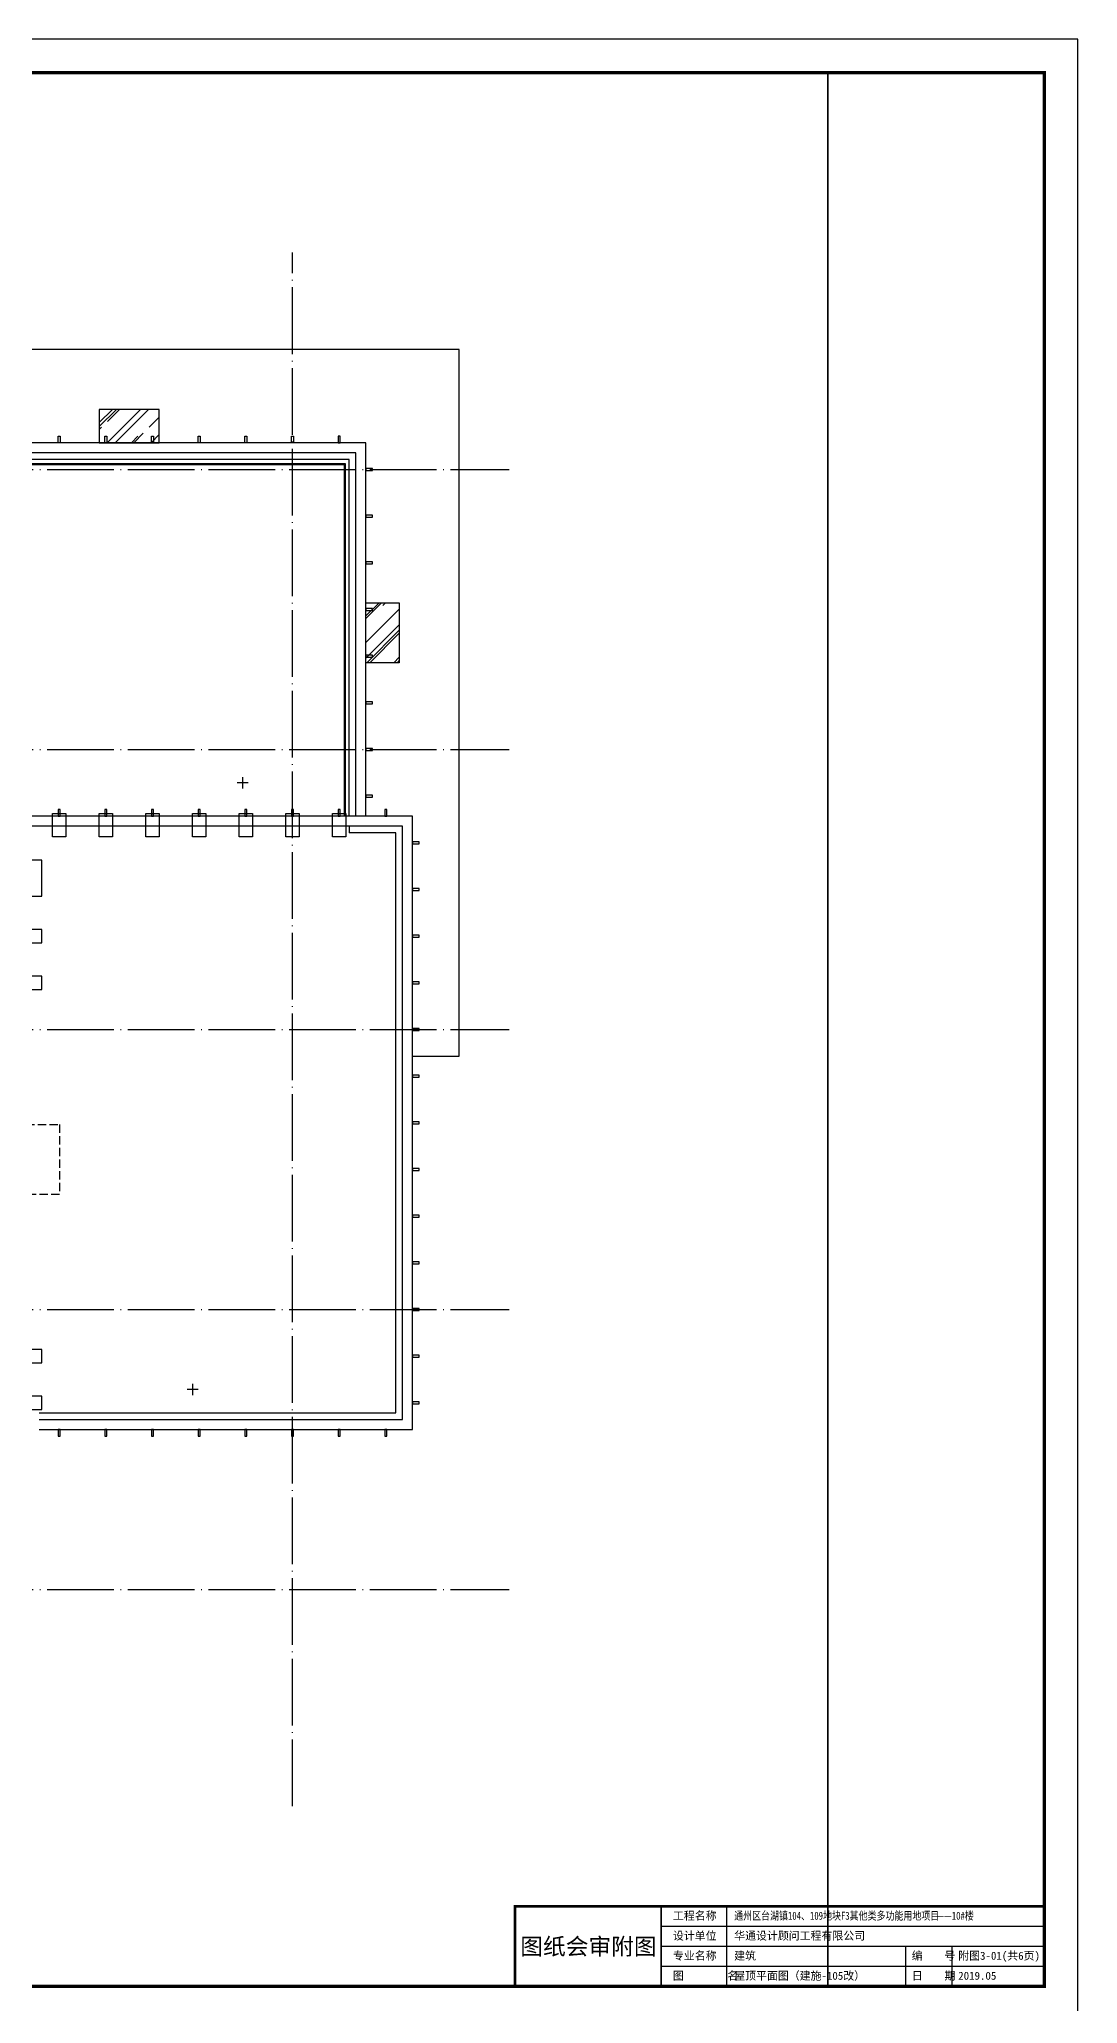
# Model space of a CAD drawing. Extents: x -292644 to 261407, y -12902 to 435090.
# Drawn here: x 34400 to 65550, y 284576 to 343500 of the extents above; entities that cross this region are included whole.
import ezdxf
from ezdxf.enums import TextEntityAlignment as Align
from ezdxf.xclip import XClip

# ---------------------------------------------------------------- set-up
doc = ezdxf.new("R2010")
doc.units = 0
doc.header["$LTSCALE"] = 1000
doc.header["$MEASUREMENT"] = 0
for name, pattern in [('104-10 轴网$0$DOTE', [2.42, 2, -0.2, 0.02, -0.2]), ('X-104 8#10#平面_t3$0$109-34 轴网$0$L1$0$$AUDIT_BAD_LTYPE1', [0]), ('X-104 8#10#平面_t3$0$DASH', [0.35, 0.25, -0.1])]:
    doc.linetypes.add(name, pattern=pattern)
doc.layers.get('0').update_dxf_attribs({"linetype": 'CONTINUOUS'})
doc.layers.get('Defpoints').update_dxf_attribs({"linetype": 'CONTINUOUS'})
doc.layers.add('10#楼幕墙$0$04-不打印_辅助线', color=165, linetype='CONTINUOUS', plot=False)
doc.layers.add('X-104 8#10#平面_t3$0$04-不打印_辅助线', color=165, linetype='CONTINUOUS', plot=False)
for name, color, linetype in [('10#楼幕墙$0$A-C_玻璃幕墙', 140, 'CONTINUOUS'), ('10#楼幕墙$0$A-O_屋面', 201, 'CONTINUOUS'), ('104-10 轴网$0$A_AXIS-轴线', 36, '104-10 轴网$0$DOTE'), ('X-104 8#10#平面_t3$0$00-图签', 7, 'CONTINUOUS'), ('X-104 8#10#平面_t3$0$01-标注_尺寸', 124, 'CONTINUOUS'), ('X-104 8#10#平面_t3$0$A-C_玻璃幕墙', 140, 'CONTINUOUS'), ('X-104 8#10#平面_t3$0$A-E_栏杆', 232, 'CONTINUOUS'), ('X-104 8#10#平面_t3$0$A-O_分水线', 127, 'CONTINUOUS'), ('X-104 8#10#平面_t3$0$A-O_屋面', 201, 'CONTINUOUS'), ('X-104 8#10#平面_t3$0$A-O_散水', 134, 'CONTINUOUS'), ('X-104 8#10#平面_t3$0$A-SUR_看线', 231, 'CONTINUOUS'), ('X-104 8#10#平面_t3$0$EH_玻璃', 156, 'CONTINUOUS')]:
    doc.layers.add(name, color=color, linetype=linetype)
doc.layers.get('X-104 8#10#平面_t3$0$01-标注_尺寸').off()
doc.layers.get('X-104 8#10#平面_t3$0$A-O_分水线').off()
doc.styles.add('X-104 8#10#平面_t3$0$华文细黑', font='STXIHEI.TTF', dxfattribs={"height": 10})

# ---------------------------------------------------------------- blocks, each defined once
blk = doc.blocks.new('10#楼幕墙')
at = {"layer": '10#楼幕墙$0$04-不打印_辅助线'}
blk.add_lwpolyline([(-18550, 284100), (65550, 284100), (65550, 343500), (-18550, 343500)], close=True, dxfattribs=at)
at = {"layer": '10#楼幕墙$0$A-C_玻璃幕墙'}
for points in [[(35030, 331400), (34970, 331400), (34970, 331600), (35030, 331600)], [(36430, 331400), (36370, 331400), (36370, 331600), (36430, 331600)], [(37830, 331400), (37770, 331400), (37770, 331600), (37830, 331600)], [(39230, 331400), (39170, 331400), (39170, 331600), (39230, 331600)], [(40630, 331400), (40570, 331400), (40570, 331600), (40630, 331600)], [(42030, 331400), (41970, 331400), (41970, 331600), (42030, 331600)], [(43370, 331400), (43430, 331400), (43430, 331600), (43370, 331600)], [(44200, 330570), (44400, 330570), (44400, 330630), (44200, 330630)], [(44200, 329170), (44400, 329170), (44400, 329230), (44200, 329230)], [(44200, 327770), (44400, 327770), (44400, 327830), (44200, 327830)], [(44200, 326370), (44400, 326370), (44400, 326430), (44200, 326430)], [(44200, 324970), (44400, 324970), (44400, 325030), (44200, 325030)], [(44200, 323570), (44400, 323570), (44400, 323630), (44200, 323630)], [(44200, 322170), (44400, 322170), (44400, 322230), (44200, 322230)], [(44200, 320770), (44400, 320770), (44400, 320830), (44200, 320830)], [(34970, 320200), (35030, 320200), (35030, 320400), (34970, 320400)], [(36370, 320200), (36430, 320200), (36430, 320400), (36370, 320400)], [(37770, 320200), (37830, 320200), (37830, 320400), (37770, 320400)], [(39170, 320200), (39230, 320200), (39230, 320400), (39170, 320400)], [(40570, 320200), (40630, 320200), (40630, 320400), (40570, 320400)], [(41970, 320200), (42030, 320200), (42030, 320400), (41970, 320400)], [(43370, 320200), (43430, 320200), (43430, 320400), (43370, 320400)], [(44770, 320200), (44830, 320200), (44830, 320400), (44770, 320400)], [(45600, 319370), (45800, 319370), (45800, 319430), (45600, 319430)], [(45600, 317970), (45800, 317970), (45800, 318030), (45600, 318030)], [(45600, 316570), (45800, 316570), (45800, 316630), (45600, 316630)], [(45600, 315170), (45800, 315170), (45800, 315230), (45600, 315230)], [(45600, 313770), (45800, 313770), (45800, 313830), (45600, 313830)], [(45600, 312370), (45800, 312370), (45800, 312430), (45600, 312430)], [(45600, 310970), (45800, 310970), (45800, 311030), (45600, 311030)], [(45600, 309570), (45800, 309570), (45800, 309630), (45600, 309630)], [(45600, 308170), (45800, 308170), (45800, 308230), (45600, 308230)], [(45600, 306770), (45800, 306770), (45800, 306830), (45600, 306830)], [(45600, 305370), (45800, 305370), (45800, 305430), (45600, 305430)], [(45600, 303970), (45800, 303970), (45800, 304030), (45600, 304030)], [(45600, 302570), (45800, 302570), (45800, 302630), (45600, 302630)], [(34970, 301600), (35030, 301600), (35030, 301800), (34970, 301800)], [(36370, 301600), (36430, 301600), (36430, 301800), (36370, 301800)], [(37770, 301600), (37830, 301600), (37830, 301800), (37770, 301800)], [(39170, 301600), (39230, 301600), (39230, 301800), (39170, 301800)], [(40570, 301600), (40630, 301600), (40630, 301800), (40570, 301800)], [(41970, 301600), (42030, 301600), (42030, 301800), (41970, 301800)], [(43370, 301600), (43430, 301600), (43430, 301800), (43370, 301800)], [(44770, 301600), (44830, 301600), (44830, 301800), (44770, 301800)]]:
    blk.add_lwpolyline(points, close=True, dxfattribs=at)
at = {"layer": '10#楼幕墙$0$A-O_屋面'}
blk.add_line((43700, 319900), (43700, 319700), dxfattribs=at)
for points in [[(44200, 320200), (44200, 331400), (21600, 331400), (21600, 318800)], [(43900, 320200), (43900, 331100), (21900, 331100), (21900, 318800)], [(43700, 320200), (43700, 330900), (22100, 330900), (22100, 318800)], [(34400, 301800), (45600, 301800), (45600, 320200), (33570, 320200)], [(34400, 302100), (45300, 302100), (45300, 319900), (33570, 319900)], [(34400, 302300), (45100, 302300), (45100, 319700), (43700, 319700)]]:
    blk.add_lwpolyline(points, dxfattribs=at)
blk = doc.blocks.new('104-10 轴网')
at = {"layer": '104-10 轴网$0$A_AXIS-轴线', "linetype": '104-10 轴网$0$DOTE'}
for p, q in [((42000, -6500), (42000, 40100)), ((-6500, 33600), (48500, 33600)), ((-6500, 25200), (48500, 25200)), ((-6500, 16800), (48500, 16800)), ((-6500, 8400), (48500, 8400)), ((-6500, 0), (48500, 0))]:
    blk.add_line(p, q, dxfattribs=at)
at = {"layer": 'Defpoints'}
blk.add_lwpolyline([(-16050, 45500), (58050, 45500), (58050, -11900), (-16050, -11900)], close=True, dxfattribs=at)
blk = doc.blocks.new('X-104 8#10#平面_t3$0$fdghdgfh')
at = {"layer": 'X-104 8#10#平面_t3$0$EH_玻璃'}
h = blk.add_hatch(dxfattribs=at)
h.set_pattern_fill('AR-RROOF', color=256, scale=600, angle=135)
h.set_pattern_definition([(135, (42800, -184500), (-1724.2092, 646.5784), [11430, -1524, 3810, -762]), (135, (41814, -184052.8), (-177.809, -1255.44), [2286, -251.46, 4572, -571.5]), (135, (42072.6, -184688.6), (-3162.8462, 2440.8336), [6096, -1066.8, 3048, -762])])
h.paths.add_polyline_path([(-1000, 900), (-1000, -900), (0, -900), (0, 900)])
at = {"layer": 'X-104 8#10#平面_t3$0$A-C_玻璃幕墙'}
blk.add_lwpolyline([(-1000, 900), (-1000, -900), (0, -900), (0, 900)], close=True, dxfattribs=at)
blk = doc.blocks.new('X-104 8#10#平面_t3$0$jtkjuyriuy')
h = blk.add_hatch()
h.set_pattern_fill('ANSI31', color=8, scale=30, angle=45)
h.set_pattern_definition([(90, (0, 0), (-47.625, 1e-14), [])])
h.paths.add_polyline_path([(-138, 138), (138, 138), (138, -138), (-138, -138)])
for points in [[(-168, 168), (168, 168), (168, -168), (-168, -168)], [(-138, 138), (138, 138), (138, -138), (-138, -138)]]:
    blk.add_lwpolyline(points, close=True)
at = {"layer": 'X-104 8#10#平面_t3$0$04-不打印_辅助线'}
for p, q in [((-168, 0), (168, 0)), ((0, 168), (0, -168))]:
    blk.add_line(p, q, dxfattribs=at)
blk = doc.blocks.new('X-104 8#10#平面_t3$0$mqjc')
blk.add_lwpolyline([(0, 200), (700, 200), (700, -200), (0, -200)], close=True)
blk = doc.blocks.new('X-104 8#10#平面_t3$0$fdgdfg')
at = {"layer": 'X-104 8#10#平面_t3$0$A-O_散水'}
for points in [[(18880, 18560), (18880, 17860), (19260, 17860), (19260, 17480), (19960, 17480), (19960, 18560)], [(1080, 0), (1080, 700), (700, 700), (700, 1080), (0, 1080), (0, 0)]]:
    blk.add_lwpolyline(points, close=True, dxfattribs=at)
at = {"layer": 'X-104 8#10#平面_t3$0$A-O_散水', "rotation": 90}
for p in [(19080, 19260), (20480, 19260), (21880, 19260), (23280, 19260), (24680, 19260), (26080, 19260), (27480, 19260), (28880, 19260), (13430, 17860), (14880, 17860), (16280, 17860), (17680, 17860), (2280, 0), (10680, 0), (12080, 0)]:
    blk.add_blockref('X-104 8#10#平面_t3$0$mqjc', p, dxfattribs=at)
at = {"layer": 'X-104 8#10#平面_t3$0$A-O_散水', "xscale": -1, "rotation": 359.9999999999999}
for p in [(19960, 16280), (19960, 14880), (19960, 3680), (19960, 2280)]:
    blk.add_blockref('X-104 8#10#平面_t3$0$mqjc', p, dxfattribs=at)
at = {"layer": 'X-104 8#10#平面_t3$0$A-O_散水'}
for p in [(0, 13480), (0, 12080), (0, 10680), (0, 9280), (0, 7880), (0, 6480), (0, 5080), (0, 3680), (0, 2280), (2460, -3320), (2460, -4720), (2460, -6120)]:
    blk.add_blockref('X-104 8#10#平面_t3$0$mqjc', p, dxfattribs=at)
blk = doc.blocks.new('X-104 8#10#平面_t3$0$trwearew')
for p, q in [((-115, 0), (-115, 24)), ((-115, 24), (0, 24)), ((-115, 24), (0, 24)), ((-115, 24), (-115, 0)), ((-95.28, 0), (-95.28, 24)), ((-115, 18), (0, 18)), ((-115, 12), (0, 12)), ((-115, 12), (0, 12)), ((-41.7, 12), (-41.7, 0)), ((-27.69, 0), (-27.69, 12)), ((-115, 6), (0, 6))]:
    blk.add_line(p, q)
at = {"const_width": 0.8}
blk.add_lwpolyline([(0, 24), (-158.81, 24), (-158.81, 0)], dxfattribs=at)
at = {"style": 'X-104 8#10#平面_t3$0$华文细黑'}
for s, p in [('工程名称', (-111.43, 22.35)), ('设计单位', (-111.43, 16.35)), ('华通设计顾问工程有限公司', (-93.05, 16.35)), ('专业名称', (-111.43, 10.35)), ('编    号', (-39.78, 10.35)), ('图        名', (-111.43, 4.35)), ('日    期', (-39.78, 4.35))]:
    blk.add_text(s, height=2.4, dxfattribs=at).set_placement(p, align=Align.TOP_LEFT)
at = {"insert": (-136.76, 11.67), "char_height": 5, "width": 58.4895, "attachment_point": 5, "style": 'X-104 8#10#平面_t3$0$华文细黑'}
blk.add_mtext('图纸会审附图', dxfattribs=at)
blk = doc.blocks.new('X-104 8#10#平面_t3')
at = {"layer": 'X-104 8#10#平面_t3$0$00-图签'}
blk.add_lwpolyline([(-18550, 284100), (65550, 284100), (65550, 343500), (-18550, 343500)], close=True, dxfattribs=at)
at = {"layer": 'X-104 8#10#平面_t3$0$00-图签', "const_width": 100}
blk.add_lwpolyline([(-16050, 285100), (64550, 285100), (64550, 342500), (-16050, 342500)], close=True, dxfattribs=at)
at = {"layer": 'X-104 8#10#平面_t3$0$A-E_栏杆', "linetype": 'X-104 8#10#平面_t3$0$109-34 轴网$0$L1$0$$AUDIT_BAD_LTYPE1'}
for points in [[(22220, 318800), (22220, 330780), (43580, 330780), (43580, 320200)], [(22250, 318800), (22250, 330750), (43550, 330750), (43550, 320200)]]:
    blk.add_lwpolyline(points, dxfattribs=at)
at = {"layer": 'X-104 8#10#平面_t3$0$A-O_屋面', "linetype": 'X-104 8#10#平面_t3$0$DASH'}
blk.add_lwpolyline([(34011, 310650), (34011, 310950), (35011, 310950), (35011, 308850), (34011, 308850), (34011, 309150)], dxfattribs=at)
at = {"layer": 'X-104 8#10#平面_t3$0$A-SUR_看线'}
blk.add_line((36370, 301600), (36430, 301600), dxfattribs=at)
blk.add_lwpolyline([(45600, 313000), (47000, 313000), (47000, 334200), (32800, 334200), (32800, 331400)], dxfattribs=at)
at = {"linetype": 'X-104 8#10#平面_t3$0$109-34 轴网$0$L1$0$$AUDIT_BAD_LTYPE1'}
ref = blk.add_blockref('10#楼幕墙', (0, 0), dxfattribs=at)
XClip(ref).set_block_clipping_path([(-18550, -12900), (65550.0000000001, 343500.0000000001)])
ref = blk.add_blockref('104-10 轴网', (0, 297000), dxfattribs=at)
XClip(ref).set_block_clipping_path([(-16049.9999999999, -11899.9999999999), (58050, 45500.0000000001)])
at = {"linetype": 'X-104 8#10#平面_t3$0$109-34 轴网$0$L1$0$$AUDIT_BAD_LTYPE1', "rotation": 270}
blk.add_blockref('X-104 8#10#平面_t3$0$fdghdgfh', (37100, 331400), dxfattribs=at)
at = {"linetype": 'X-104 8#10#平面_t3$0$109-34 轴网$0$L1$0$$AUDIT_BAD_LTYPE1', "xscale": -1}
blk.add_blockref('X-104 8#10#平面_t3$0$fdghdgfh', (44200, 325700), dxfattribs=at)
at = {"xscale": 100, "yscale": 100, "zscale": 100}
blk.add_blockref('X-104 8#10#平面_t3$0$trwearew', (64550, 285100), dxfattribs=at)
at = {"layer": 'X-104 8#10#平面_t3$0$01-标注_尺寸', "linetype": 'X-104 8#10#平面_t3$0$109-34 轴网$0$L1$0$$AUDIT_BAD_LTYPE1'}
blk.add_blockref('X-104 8#10#平面_t3$0$fdgdfg', (14520, 300320), dxfattribs=at)
at = {"layer": 'X-104 8#10#平面_t3$0$A-O_分水线', "xscale": -1, "rotation": 359.9999999999999}
for p in [(40500, 321200), (39000, 303000)]:
    blk.add_blockref('X-104 8#10#平面_t3$0$jtkjuyriuy', p, dxfattribs=at)
at = {"color": 4, "style": 'X-104 8#10#平面_t3$0$华文细黑', "width": 0.8}
blk.add_text('通州区台湖镇104、109地块F3其他类多功能用地项目', height=240, dxfattribs=at).set_placement((55245, 287335), align=Align.TOP_LEFT)
at = {"color": 2, "style": 'X-104 8#10#平面_t3$0$华文细黑', "width": 0.8}
blk.add_text('——10#楼', height=240, dxfattribs=at).set_placement((61306, 287335), align=Align.TOP_LEFT)
at = {"color": 4, "style": 'X-104 8#10#平面_t3$0$华文细黑'}
blk.add_text('华通设计顾问工程有限公司', height=240, dxfattribs=at).set_placement((55245, 286735), align=Align.TOP_LEFT)
at = {"color": 2, "style": 'X-104 8#10#平面_t3$0$华文细黑'}
for s, p in [('建筑', (55245, 286135)), ('附图3-01(共6页)', (61966, 286135)), ('屋顶平面图（建施-105改）', (55245, 285535)), ('2019.05', (61966, 285535))]:
    blk.add_text(s, height=240, dxfattribs=at).set_placement(p, align=Align.TOP_LEFT)

msp = doc.modelspace()

# ---------------------------------------------------------------- block references
msp.add_blockref('X-104 8#10#平面_t3', (0, 0))

doc.saveas('drawing.dxf')
